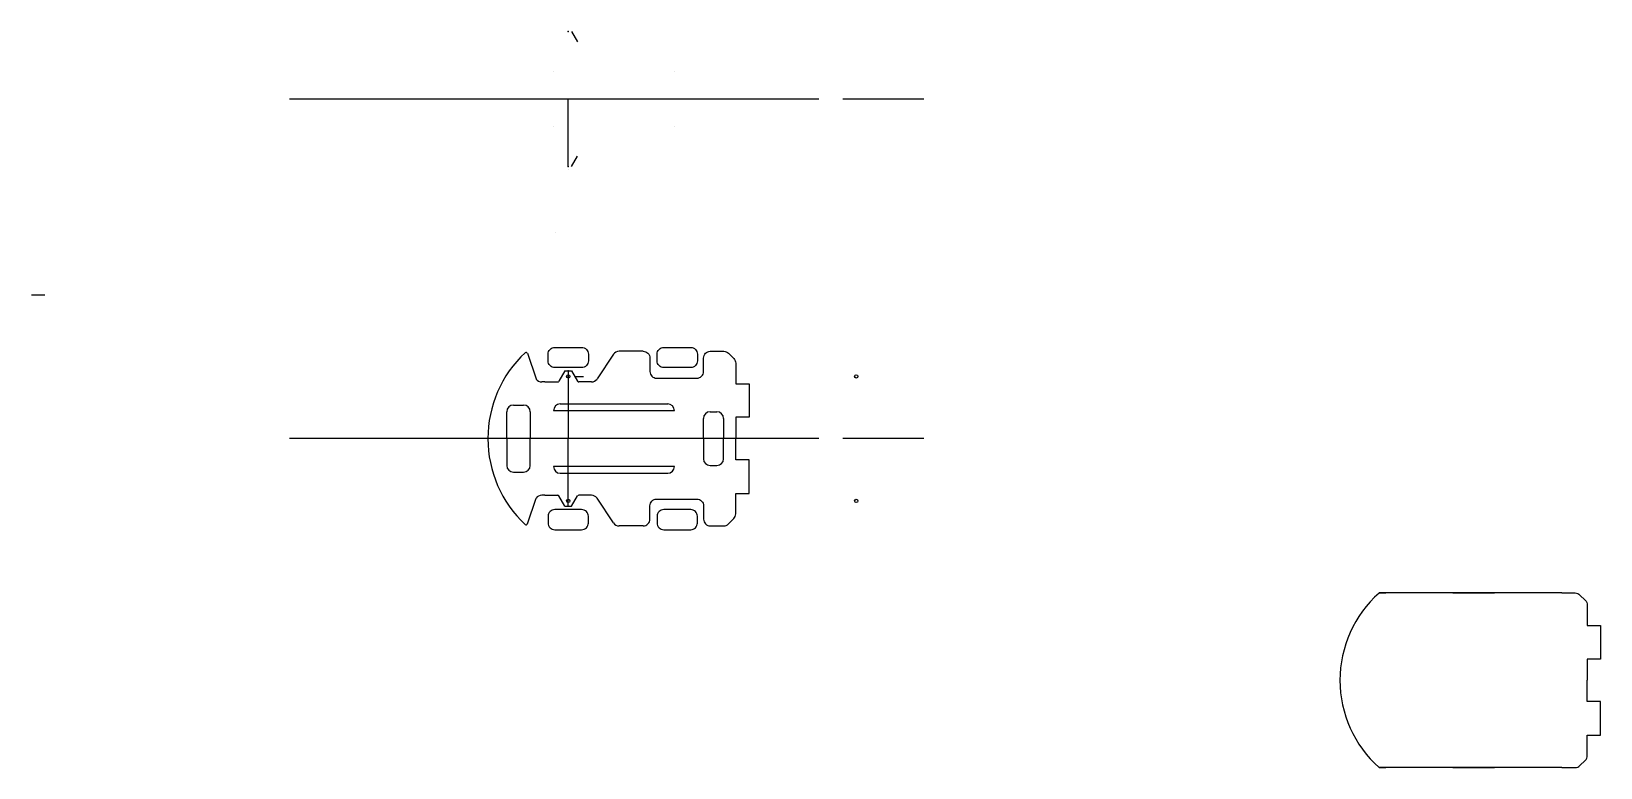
# Model space of a CAD drawing. Header units: millimetres. Extents: x -1352 to 985, y 2127 to 3224.
import ezdxf

# ---------------------------------------------------------------- set-up
doc = ezdxf.new("R2010")
doc.units = ezdxf.units.MM

msp = doc.modelspace()

# ---------------------------------------------------------------- linework, layer by layer
for p, q in [((-547.2, 3223.5), (-538.4, 3208.2)), ((-574.1, 3164.4), (-574.1, 3164.4)), ((-394.1, 3164.4), (-394.1, 3164.4)), ((-179.1, 3122.8), (-967.1, 3122.8)), ((-552.2, 3022.1), (-552.2, 3122.8)), ((-531.2, 3122.8, 30.5), (-538.2, 3122.8, 30.5)), ((-22.4, 3122.8), (-143.2, 3122.8)), ((-574.1, 3081.2), (-574.1, 3081.2)), ((-394.1, 3081.2), (-394.1, 3081.2)), ((-547.2, 3022.1), (-538.4, 3037.5)), ((-1351.7, 2831.4, -30), (-1351.7, 2831.4)), ((-1351.7, 2831.4), (-1331.7, 2831.4)), ((-613.1, 2744.2), (-599.9, 2705.9)), ((-484.7, 2742.6), (-509.2, 2705.9)), ((-440.6, 2747.1), (-476.4, 2747.1)), ((-557.2, 2717.8), (-566.1, 2702.4)), ((-557.2, 2717.8), (-547.2, 2717.8)), ((-552.2, 2717.8), (-552.2, 2617.1)), ((-547.2, 2717.8), (-538.4, 2702.4)), ((-547.2, 2717.8), (-538.4, 2702.4)), ((-586.9, 2701.4), (-591.6, 2701.4)), ((-586.9, 2701.4), (-567.8, 2701.4)), ((-542.2, 2709.8), (-533, 2709.8)), ((-517.6, 2701.4), (-536.6, 2701.4)), ((-536.5, 2709.8), (-529.5, 2709.8)), ((-302.8, 2698.8), (-282.8, 2698.8)), ((-282.8, 2698.8), (-282.8, 2648.8)), ((-633.8, 2667.1), (-618.8, 2667.1)), ((-564.1, 2668.7), (-404.1, 2668.7)), ((-643.8, 2617.1), (-643.8, 2657.1)), ((-608.8, 2657.1), (-608.8, 2617.1)), ((-394.1, 2658.7), (-574.1, 2658.7)), ((-574.1, 2658.7), (-574.1, 2658.7)), ((-394.1, 2658.7), (-394.1, 2658.7)), ((-350.8, 2617.1), (-350.8, 2647.1)), ((-340.8, 2657.1), (-330.8, 2657.1)), ((-320.8, 2647.1), (-320.8, 2617.1)), ((-282.8, 2648.8), (-302.8, 2648.8)), ((-179.1, 2617.1), (-967.1, 2617.1)), ((-643.8, 2617.1), (-643.8, 2577.1)), ((-608.8, 2577.1), (-608.8, 2617.1)), ((-552.2, 2516.4), (-552.2, 2617.1)), ((-350.8, 2617.1), (-350.8, 2587.1)), ((-320.8, 2587.1), (-320.8, 2617.1)), ((-22.4, 2617.1), (-143.2, 2617.1)), ((-394.1, 2575.5), (-574.1, 2575.5)), ((-574.1, 2575.5), (-574.1, 2575.5)), ((-394.1, 2575.5), (-394.1, 2575.5)), ((-340.8, 2577.1), (-330.8, 2577.1)), ((-282.8, 2585.4), (-302.8, 2585.4)), ((-282.8, 2535.4), (-282.8, 2585.4)), ((-633.8, 2567.1), (-618.8, 2567.1)), ((-564.1, 2565.5), (-404.1, 2565.5)), ((-613.1, 2490), (-599.9, 2528.3)), ((-586.9, 2532.8), (-591.6, 2532.8)), ((-586.9, 2532.8), (-567.8, 2532.8)), ((-557.2, 2516.4), (-566.1, 2531.8)), ((-547.2, 2516.4), (-538.4, 2531.8)), ((-547.2, 2516.4), (-538.4, 2531.8)), ((-517.6, 2532.8), (-536.6, 2532.8)), ((-484.7, 2491.6), (-509.2, 2528.3)), ((-302.8, 2535.4), (-282.8, 2535.4)), ((-557.2, 2516.4), (-547.2, 2516.4)), ((-440.6, 2487.1), (-476.4, 2487.1)), ((927.5, 2387.2), (655.3, 2387.2)), ((965.3, 2338.8), (985.3, 2338.8)), ((985.3, 2338.8), (985.3, 2288.8)), ((985.3, 2288.8), (965.3, 2288.8)), ((985.3, 2225.5), (965.3, 2225.5)), ((985.3, 2175.5), (985.3, 2225.5)), ((965.3, 2175.5), (985.3, 2175.5)), ((927.5, 2127.2), (655.3, 2127.2))]:
    msp.add_line(p, q)
at = {"extrusion": (0, -1, 6.12323e-17)}
msp.add_line((-552.2, 3017.1, 13), (-552.2, 3017.1, -1.1), dxfattribs=at)
msp.add_lwpolyline([(-571.6, 2923.6), (-571.6, 2923.6)], close=True)
for points in [[(-572.2, 2752.8), (-532.2, 2752.8, -0.414214), (-522.2, 2742.8), (-522.2, 2732.8, -0.414214), (-532.2, 2722.8), (-572.2, 2722.8, -0.414214), (-582.2, 2732.8), (-582.2, 2742.8, -0.414214)], [(-409.8, 2752.8), (-369.8, 2752.8, -0.414214), (-359.8, 2742.8), (-359.8, 2732.8, -0.414214), (-369.8, 2722.8), (-409.8, 2722.8, -0.414214), (-419.8, 2732.8), (-419.8, 2742.8, -0.414214)], [(-572.2, 2481.4), (-532.2, 2481.4, 0.414214), (-522.2, 2491.4), (-522.2, 2501.4, 0.414214), (-532.2, 2511.4), (-572.2, 2511.4, 0.414214), (-582.2, 2501.4), (-582.2, 2491.4, 0.414214)], [(-409.8, 2481.4), (-369.8, 2481.4, 0.414214), (-359.8, 2491.4), (-359.8, 2501.4, 0.414214), (-369.8, 2511.4), (-409.8, 2511.4, 0.414214), (-419.8, 2501.4), (-419.8, 2491.4, 0.414214)]]:
    msp.add_lwpolyline(points, format="xyb", close=True)
for points in [[(-440.6, 2747.1, -0.414214), (-430.6, 2737.1), (-430.6, 2717.1, 0.414214), (-420.6, 2707.1), (-360.6, 2707.1, 0.414214), (-350.6, 2717.1), (-350.6, 2737.1, -0.414214), (-340.6, 2747.1), (-320.6, 2747.1, -0.198912), (-313.5, 2744.2), (-305.7, 2736.3, -0.198912), (-302.8, 2729.3), (-302.8, 2698.8)], [(-440.6, 2487.1, 0.414214), (-430.6, 2497.1), (-430.6, 2517.1, -0.414214), (-420.6, 2527.1), (-360.6, 2527.1, -0.414214), (-350.6, 2517.1), (-350.6, 2497.1, 0.414214), (-340.6, 2487.1), (-320.6, 2487.1, 0.198912), (-313.5, 2490), (-305.7, 2497.9, 0.198912), (-302.8, 2504.9), (-302.8, 2535.4)], [(927.5, 2387.2), (947.5, 2387.2, -0.198912), (954.5, 2384.2), (962.4, 2376.4, -0.198912), (965.3, 2369.3), (965.3, 2338.8)], [(927.5, 2127.2), (947.5, 2127.2, 0.198912), (954.5, 2130.1), (962.4, 2137.9, 0.198912), (965.3, 2145), (965.3, 2175.5)]]:
    msp.add_lwpolyline(points, format="xyb")
for points in [[(-302.8, 2648.8), (-302.8, 2617.1)], [(-302.8, 2585.4), (-302.8, 2617.1)], [(655.3, 2387.2), (665.3, 2387.2)], [(765.3, 2387.2), (827.5, 2387.2)], [(965.3, 2288.8), (965.3, 2257.2)], [(965.3, 2225.5), (965.3, 2257.2)], [(655.3, 2127.2), (665.3, 2127.2)], [(765.3, 2127.2), (827.5, 2127.2)]]:
    msp.add_lwpolyline(points)
for centre in [(-552.2, 2709.8), (-123.3, 2709.8), (-552.2, 2524.4), (-123.3, 2524.4)]:
    msp.add_circle(centre, 2.5)
for centre, radius, start, end in [((-496.9, 2617.1), 175, 133.0455, 180), ((-615, 2743.5), 2, 18.9974, 133.0455), ((-476.4, 2737.1), 10, 90, 146.3099), ((-591.6, 2711.4), 10, 213.6901, 270), ((-567.8, 2703.4), 2, 270, 330), ((-536.6, 2703.4), 2, 210, 270), ((-517.6, 2711.4), 10, 270, 326.3099), ((-633.8, 2657.1), 10, 90, 180), ((-618.8, 2657.1), 10, 0, 90), ((-564.1, 2658.7), 10, 90, 180), ((-404.1, 2658.7), 10, 0, 90), ((-340.8, 2647.1), 10, 90, 180), ((-330.8, 2647.1), 10, 0, 90), ((-496.9, 2617.1), 175, 180, 226.9545), ((-633.8, 2577.1), 10, 180, 270), ((-618.8, 2577.1), 10, 270, 0), ((-564.1, 2575.5), 10, 180, 270), ((-404.1, 2575.5), 10, 270, 0), ((-340.8, 2587.1), 10, 180, 270), ((-330.8, 2587.1), 10, 270, 0), ((-591.6, 2522.8), 10, 90, 146.3099), ((-567.8, 2530.8), 2, 30, 90), ((-536.6, 2530.8), 2, 90, 150), ((-517.6, 2522.8), 10, 33.6901, 90), ((-615, 2490.7), 2, 226.9545, 341.0026), ((-476.4, 2497.1), 10, 213.6901, 270), ((771.2, 2257.2), 174.1, 131.7089, 180), ((771.2, 2257.2), 174.1, 180, 228.2911)]:
    msp.add_arc(centre, radius, start, end)
for p in [(-552.2, 3223.5), (-552.2, 3022.1), (-552.2, 2717.8), (-552.2, 2516.4)]:
    msp.add_point(p)

doc.saveas('drawing.dxf')
